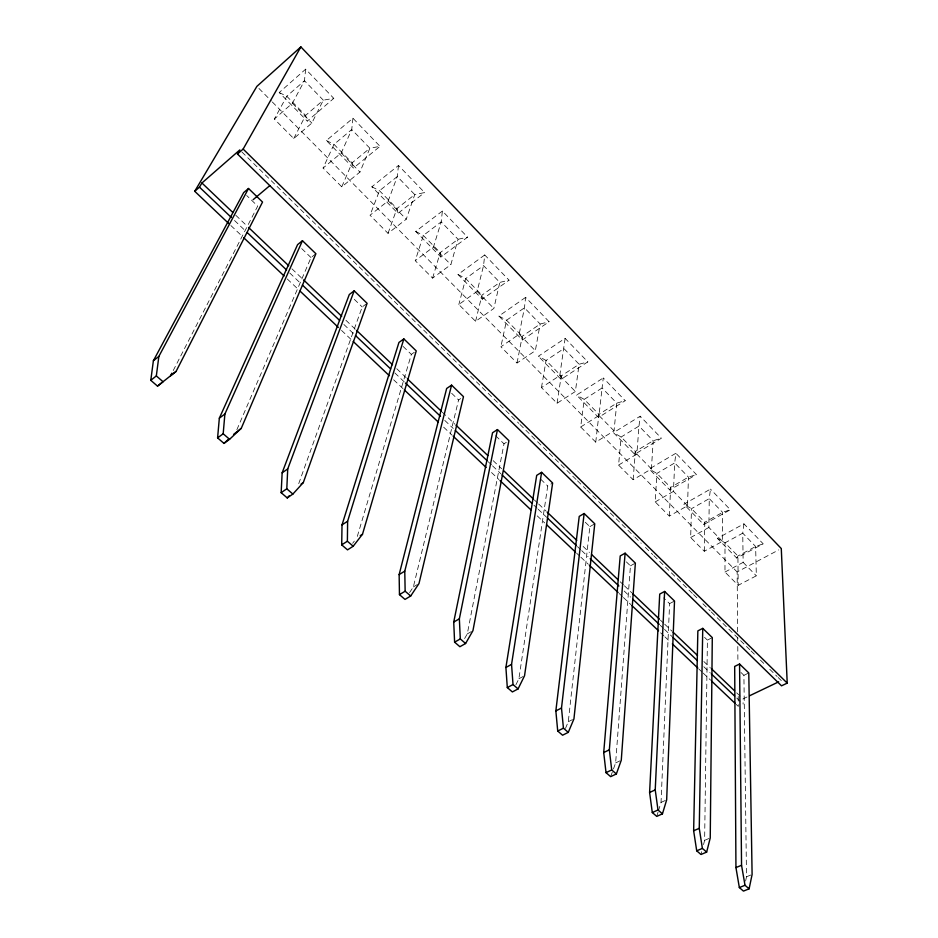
<?xml version="1.0" encoding="UTF-8"?>
<svg xmlns="http://www.w3.org/2000/svg" width="938" height="938" viewBox="0 0 938 938"><rect width="100%" height="100%" fill="white"/><g stroke="black" fill="none" stroke-linecap="round" stroke-linejoin="round"><path stroke-width="0.7" stroke-dasharray="4.69 3.52" d="M743.928 523.826L742.744 533.183L755.641 546.491L756.333 575.815L738.183 585.324L724.98 572.039L725.004 542.832L717.371 538.377L743.928 523.826L763.204 543.829L736.693 558.028L717.371 538.377M722.495 541.343L708.87 527.461L709.269 498.617L691.482 508.677L690.661 537.544L704.297 551.263L722.495 541.343L722.577 512.359L709.269 498.617L710.453 489.108L683.837 504.245L703.77 524.53L730.35 509.744L710.453 489.108M703.535 844.587L704.626 840.342L707.404 640.103L704.544 637.336M704.297 551.263L704.801 522.255L691.482 508.677L683.837 504.245M687.531 505.734L673.449 491.383L674.703 462.938L656.881 473.42L655.205 501.912L669.31 516.076L687.531 505.734L688.445 477.125L674.703 462.938L675.888 453.253L649.225 469.035L669.802 489.964L696.43 474.558L675.888 453.253M658.464 810.795L661.032 802.412L669.603 603.626L663.67 597.905M561.076 379.339L561.229 375.95L546.057 360.473L538.377 356.241L565.11 338.337L587.809 361.88L561.076 379.339L538.377 356.241M669.31 516.076L670.635 487.432L656.881 473.42L649.225 469.035M651.406 468.93L636.843 454.098L638.989 426.075L621.144 437.002L618.576 465.084L633.138 479.728L651.406 468.93L653.188 440.731L638.989 426.075L640.185 416.214L613.487 432.664L634.733 454.285L661.407 438.234L640.185 416.214M610.661 776.652L615.633 762.922L630.453 565.837L626.35 561.885M633.138 479.728L635.354 451.483L621.144 437.002L613.487 432.664M614.027 430.859L598.972 415.522L602.09 387.98L584.222 399.377L580.681 426.989L595.747 442.138L614.027 430.859L616.77 403.129L602.09 387.98L603.275 377.932L625.224 400.69L598.514 417.422L576.553 395.086L603.275 377.932M305.647 69.178L304.463 80.727L292.398 103.25L274.33 119.032L293.746 138.554L311.85 123.066L323.293 100.167L333.787 98.361L305.647 69.178L279.219 92.545L307.289 121.108L333.787 98.361M352.923 118.223L351.738 129.538L341.233 152.988L323.082 168.043L341.772 186.826L359.946 172.053L369.877 148.251L380.031 146.34L352.923 118.223L326.389 140.536L353.45 168.066L380.031 146.34M398.474 165.475L397.29 176.555L388.226 200.861L370.018 215.224L388.027 233.328L406.248 219.222L414.76 194.6L424.597 192.571L398.474 165.475L371.858 186.803L397.947 213.348L424.597 192.571M442.384 211.027L415.71 231.428L440.883 257.035L467.581 237.162L442.384 211.027L441.188 221.884L433.485 246.964L415.241 260.682L432.594 278.129L450.85 264.657L458.049 239.284L441.188 221.884L423.355 235.438L415.241 260.682M484.735 254.96L458.025 274.482L482.331 299.21L509.053 280.181L484.735 254.96L483.551 265.606L477.114 291.401L458.834 304.498L475.566 321.324L493.857 308.45L499.813 282.397L483.551 265.606L465.694 278.574L458.834 304.498M565.438 728.474L568.287 721.732L589.85 526.664L585.019 521.997M595.747 442.138L598.913 414.338L584.222 399.377L576.553 395.086M525.62 297.369L498.899 316.059L522.372 339.955L549.105 321.734L525.62 297.369L524.436 307.805L519.171 334.245L500.88 346.779L517.037 363.006L535.328 350.695L540.147 324.032L524.436 307.805L506.567 320.233L500.88 346.779M565.11 338.337L559.775 375.587L541.472 387.582L557.066 403.258L575.369 391.474L579.109 364.249L563.926 348.573L546.057 360.473L541.472 387.582M598.514 417.422L598.913 414.338L616.77 403.129L625.224 400.69M515.923 684.752L518.89 678.76L547.733 486.013L552.646 483.011M557.066 403.258L561.229 375.95L579.109 364.249L587.809 361.88M464.603 638.544L467.3 633.877L504.011 443.815L508.924 440.661M517.037 363.006L522.267 336.238L540.147 324.032L549.105 321.734M745.593 881.063L746.507 876.772L743.904 675.325L738.781 670.377M634.733 454.285L635.354 451.483L653.188 440.731L661.407 438.234M409.554 592.605L413.353 586.942L458.576 399.975L462.504 397.325M475.566 321.324L481.956 295.153L499.813 282.397L509.053 280.181M700.979 854.495L701.706 851.669M357.308 536.43L411.348 354.4L416.249 350.918M432.594 278.129L440.203 252.603L458.049 239.284L467.581 237.162M656.752 816.377L658.042 812.191M669.802 489.964L670.635 487.432L688.445 477.125L696.43 474.558M388.027 233.328L396.95 208.529L414.76 194.6L397.29 176.555L379.491 190.731L370.018 215.224M298.73 483.633L362.197 306.972L366.113 304.041M236.868 429.721L311.029 257.587L314.922 254.503M341.772 186.826L352.102 162.825L369.877 148.251L351.738 129.538L333.998 144.37L323.082 168.043M703.77 524.53L704.801 522.255L722.577 512.359L730.35 509.744M173.225 370.557L257.692 206.114L246.682 195.491M293.746 138.554L305.589 115.421L323.293 100.167L304.463 80.727L286.793 96.262L274.33 119.032M736.693 558.028L737.913 556L755.641 546.491L763.204 543.829M352.629 543.301L354.329 541.109M580.681 426.989L598.972 415.522M413.353 586.942L417.856 584.233M618.576 465.084L636.843 454.098M589.85 526.664L594.762 523.791M655.205 501.912L673.449 491.383M467.3 633.877L471.802 631.321M630.453 565.837L635.366 563.105M690.661 537.544L708.87 527.461M518.89 678.76L524.541 675.747M724.98 572.039L743.142 562.366L742.744 533.183L725.004 542.832L737.913 556L738.183 585.324M669.603 603.626L674.516 601.024M737.655 631.872L737.139 571.957L778.763 549.891M707.404 640.103L712.294 637.606M568.287 721.732L572.801 719.458M743.904 675.325L748.782 672.945M747 696.993L743.037 698.892L743.107 704.11M615.633 762.922L621.273 760.226M661.032 802.412L666.66 799.88M704.626 840.342L710.242 837.939M746.507 876.772L752.1 874.497M279.219 92.545L286.793 96.262L305.589 115.421L307.289 121.108M326.389 140.536L333.998 144.37L352.102 162.825L353.45 168.066M371.858 186.803L379.491 190.731L396.95 208.529L397.947 213.348M415.71 231.428L423.355 235.438L440.203 252.603L440.883 257.035M458.025 274.482L465.694 278.574L481.956 295.153L482.331 299.21M498.899 316.059L506.567 320.233L522.267 336.238L522.372 339.955M230.9 225.554L242.602 236.646M287.274 278.985L297.909 289.068M341.526 330.399L352.16 340.482M393.643 379.796L403.223 388.86M443.639 427.165L452.151 435.232M491.512 472.529L498.957 479.588M537.251 515.877L544.697 522.935M576.612 553.174L579.801 556.199M580.868 557.207L588.314 564.266M619.162 593.496L622.351 596.521M623.418 597.529L630.864 604.588M660.645 632.81L663.834 635.835M664.901 636.843L670.224 641.885M698.939 669.099L702.128 672.124M703.195 673.132L710.641 680.191M736.166 704.379L738.3 706.396L738.194 694.706M234.512 220.477L245.123 230.572M289.725 272.981L301.403 284.085M343.871 324.478L354.494 334.573M394.839 372.937L404.395 382.024M444.741 420.388L453.23 428.467M488.276 461.789L491.465 464.814M492.52 465.834L501.021 473.901M533.933 505.207L537.122 508.232M538.178 509.24L546.678 517.319M577.468 546.608L580.645 549.633M581.712 550.641L588.079 556.703M624.18 591.034L630.559 597.084M660.282 625.353L663.471 628.39M664.538 629.398L671.96 636.468M703.817 666.754L710.195 672.816M736.729 698.06L740.985 702.093M235.813 215.294L247.456 226.398M291.929 268.807L302.528 278.903M345.934 320.292L355.467 329.379M396.774 368.751L406.295 377.838M442.302 412.169L455.012 424.281M493.13 460.628L501.607 468.707M534.426 500.001L537.603 503.026M538.67 504.034L546.08 511.104M583.143 546.444L589.498 552.494M620.206 581.771L623.383 584.808M624.438 585.816L631.849 592.886M660.446 620.135L663.623 623.172M664.679 624.18L672.089 631.251M703.863 661.536L710.218 667.586M736.693 692.83L740.926 696.864M301.719 248.605L311.029 257.587M354.271 299.316L362.197 306.972M403.082 346.427L411.348 354.4M451.635 393.268L458.576 399.975M495.674 435.771L504.011 443.815M540.71 479.236L547.733 486.013M241.898 151.968L518.925 423.448M519.969 424.48L576.413 479.799M577.456 480.819L585.828 489.015M586.871 490.046L633.912 536.149M634.956 537.169L641.229 543.313M645.414 547.417L652.731 554.593M653.774 555.613L692.455 593.519M693.499 594.54L698.728 599.663M702.902 603.767L710.23 610.931M711.274 611.963L749.943 649.858M750.998 650.89L756.216 656.014M760.401 660.106L765.631 665.23M769.805 669.333L777.133 676.497M778.177 677.529L781.307 680.601M258.935 88.442L271.305 100.952M272.337 101.996L737.139 571.957M292.398 103.25L311.85 123.066M341.233 152.988L359.946 172.053M388.226 200.861L406.248 219.222M433.485 246.964L450.85 264.657M477.114 291.401L493.857 308.45M519.171 334.245L535.328 350.695M559.775 375.587L575.369 391.474M743.142 562.366L756.333 575.815M737.702 637.711L737.725 640.642M737.784 646.481L737.913 662.556"/><path stroke-width="1.41" d="M353.18 546.244L347.377 541.226L347.623 521.235L403.856 338.911L416.249 350.918L362.502 534.226L353.18 546.244L347.517 549.867L341.702 544.861L342.018 524.893L398.955 342.44L403.856 338.911M706.654 852.103L702.386 848.398L699.256 828.336L702.75 628.366L697.86 630.887L693.639 830.775L696.711 850.813L700.979 854.495L706.654 852.103L710.242 837.939L712.294 637.606L702.75 628.366M292.879 494.068L286.793 488.804L287.732 468.93L354.189 290.815L367.098 303.314L303.326 482.554L292.879 494.068L287.239 497.926L281.154 492.673L282.15 472.811L349.299 294.52L354.189 290.815M662.451 813.844L657.995 809.986L655.228 789.89L664.62 591.444L659.719 594.082L649.6 792.469L652.297 812.543L656.752 816.377L662.451 813.844L666.66 799.88L674.516 601.024L664.62 591.444M616.36 773.967L611.717 769.946L609.348 749.814L625.118 553.186L620.206 555.941L603.709 752.546L606.018 772.654L610.661 776.652L616.36 773.967L621.273 760.226L635.366 563.105L625.118 553.186M217.593 437.894L223.185 433.766L224.886 414.033L302.458 240.714L315.895 253.729L241.254 428.338L229.587 439.301L223.983 443.404L217.593 437.894L219.34 418.172L297.592 244.619L302.458 240.714M568.276 732.367L563.433 728.169L561.499 708.026L584.139 513.496L579.227 516.404L555.847 710.91L557.723 731.03L562.577 735.216L568.276 732.367L573.939 718.895L594.762 523.791L584.139 513.496M150.784 380.324L156.329 375.915L158.862 356.381L248.523 188.479L262.534 202.057L176.074 371.413L157.514 386.116L150.784 380.324L153.375 360.778L243.681 192.595L248.523 188.479M518.069 688.914L513.016 684.541L511.55 664.397L541.613 472.318L552.646 483.011L524.541 675.747L518.069 688.914L512.371 691.939L507.306 687.577L505.899 667.457L536.7 475.367L541.613 472.318M465.588 643.515L460.3 638.93L459.362 618.822L497.468 429.569L508.924 440.661L472.94 630.676L465.588 643.515L459.89 646.716L454.602 642.155L453.722 622.058L492.544 432.758L497.468 429.569M749.11 888.825L752.1 874.497L748.782 672.945L739.566 664.022L734.677 666.426L735.943 867.58L739.343 887.559L743.447 891.1L749.11 888.825L745.007 885.284L741.548 865.27L739.566 664.022M410.692 596.005L405.146 591.21L404.77 571.148L451.577 385.131L463.489 396.668L418.981 583.553L410.692 596.005L405.005 599.405L399.459 594.633L399.142 574.584L446.664 388.484L451.577 385.131M171.9 373.148L170.575 375.739L176.074 371.413M237.478 154.008L243.141 149.072L300.864 46.9L781.284 548.554L787.216 683.122L781.518 685.83L237.478 154.008L239.811 149.916L201.928 182.992L199.466 187.154L194.729 191.282L228.766 223.549M194.729 191.282L256.883 86.366L300.864 46.9M287.239 497.926L289.15 495.827M223.983 443.404L228.251 439.406M233.574 434.411L241.254 428.338M253.143 199.677L269.827 185.618M153.375 360.778L158.862 356.381M157.514 386.116L163.06 381.743L156.329 375.915M219.34 418.172L224.886 414.033M282.15 472.811L287.732 468.93M281.154 492.673L286.793 488.804M301.098 484.078L303.326 482.554M342.018 524.893L347.623 521.235M341.702 544.861L347.377 541.226M360.262 535.668L362.502 534.226M399.142 574.584L404.77 571.148M399.459 594.633L405.146 591.21M453.722 622.058L459.362 618.822M454.602 642.155L460.3 638.93M505.899 667.457L511.55 664.397M507.306 687.577L513.016 684.541M555.847 710.91L561.499 708.026M557.723 731.03L563.433 728.169M603.709 752.546L609.348 749.814M749.638 695.738L778.669 681.856M606.018 772.654L611.717 769.946M649.6 792.469L655.228 789.89M652.297 812.543L657.995 809.986M693.639 830.775L699.256 828.336M696.711 850.813L702.386 848.398M735.943 867.58L741.548 865.27M739.343 887.559L745.007 885.284M223.185 433.766L229.587 439.301M243.657 237.654L284.085 275.96M300.043 291.085L338.337 327.374M353.227 341.491L389.399 375.763M404.29 389.868L438.327 422.135M453.218 436.24L486.189 467.487M500.024 480.596L530.873 509.826M546.831 524.952L575.545 552.165M589.381 565.274L618.095 592.488M631.931 605.596L658.523 630.793M672.347 643.902L697.872 668.091M711.708 681.199L735.111 703.383M199.466 187.154L231.323 217.452M247.245 232.589L286.536 269.945M302.458 285.093L339.626 320.433M355.549 335.581L390.595 368.904M405.451 383.032L440.497 416.355M455.364 430.495L487.209 460.781M502.076 474.921L531.811 503.19M547.733 518.327L576.401 545.599M590.201 558.72L618.881 585.98M632.681 599.112L659.226 624.345M673.027 637.477L697.45 660.692M711.25 673.824L734.606 696.031M201.928 182.992L232.636 212.269M248.511 227.418L288.752 265.782M303.584 279.911L341.702 316.258M356.534 330.387L392.53 364.718M407.362 378.846L441.247 411.161M456.067 425.289L487.842 455.575M503.718 470.724L533.37 498.993M547.135 512.113L576.788 540.382M591.608 554.522L618.083 579.754M632.915 593.895L659.391 619.127M673.156 632.259L697.509 655.474M711.274 668.595L734.571 690.814M243.141 149.072L787.216 683.122"/></g></svg>
